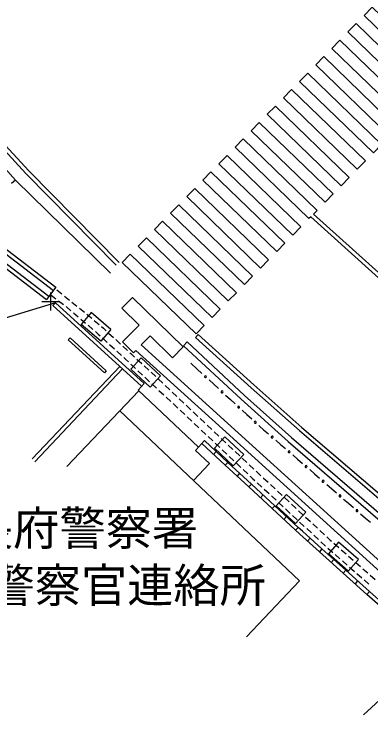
# Model space of a CAD drawing. Units: millimetres, scale not verified. Extents: x 40000 to 680000, y 20000 to 380000.
# Drawn here: x 180416 to 194316, y 275766 to 303062 of the extents above; entities that cross this region are included whole.
import ezdxf
from ezdxf.enums import TextEntityAlignment as Align

# ---------------------------------------------------------------- set-up
doc = ezdxf.new("R2010")
doc.units = ezdxf.units.MM
doc.header["$LTSCALE"] = 1000
doc.linetypes.add('DASHED', pattern=[7.5, 6, -1.5])
doc.layers.add('M-BGD', color=7, linetype='Continuous', lineweight=25)
doc.layers.add('M-STR-STRC', color=7, linetype='Continuous', lineweight=25)
doc.layers.add('M-BMK-ROW', color=30, linetype='Continuous')
doc.styles.add('ＭＳ ゴシック', font='')
doc.styles.get('ＭＳ ゴシック').set_extended_font_data('MS Gothic')

# ---------------------------------------------------------------- blocks, each defined once
blk = doc.blocks.new('plus')
at = {"color": 0, "linetype": 'Continuous', "lineweight": -2}
for p, q in [((0, -1.25), (0, 1.25)), ((-1.25, 0), (1.25, 0))]:
    blk.add_line(p, q, dxfattribs=at)

msp = doc.modelspace()

# ---------------------------------------------------------------- linework, layer by layer
at = {"layer": 'M-BGD'}
for p, q in [((180469, 296597), (178556, 298731)), ((180469, 296597), (180320, 296463)), ((184168, 292974), (180469, 296597)), ((179617, 294279), (182041, 292420)), ((179252, 293803), (181676, 291944)), ((182041, 292420), (181676, 291944)), ((181848, 292124), (182046, 291973)), ((182086, 292317), (182281, 292160)), ((182378, 292081), (182572, 291924)), ((182036, 291818), (175911, 289942)), ((182036, 291818), (181934, 291707)), ((185485, 288676), (182036, 291818)), ((182146, 291897), (182344, 291745)), ((182669, 291845), (182864, 291688)), ((185029, 292027), (184616, 291605)), ((185029, 292027), (187001, 290097)), ((185384, 288565), (181934, 291707)), ((182444, 291669), (182475, 291645)), ((182475, 291645), (182635, 291508)), ((182961, 291609), (183155, 291452)), ((184616, 291605), (185286, 290949)), ((182730, 291427), (182920, 291264)), ((183415, 291433), (183025, 290977)), ((183253, 291373), (183281, 291350)), ((183281, 291350), (183443, 291212)), ((184184, 290775), (183415, 291433)), ((183015, 291183), (183205, 291021)), ((183795, 290319), (183025, 290977)), ((183538, 291131), (183728, 290968)), ((183300, 290939), (183490, 290777)), ((184184, 290775), (183795, 290319)), ((183823, 290887), (183898, 290823)), ((183898, 290823), (184009, 290720)), ((184637, 290290), (185286, 290949)), ((182597, 290448), (182530, 290374)), ((184002, 289168), (182597, 290448)), ((183585, 290696), (183699, 290598)), ((183699, 290598), (183772, 290530)), ((183864, 290446), (184048, 290276)), ((184101, 290635), (184285, 290466)), ((185713, 290532), (185366, 290179)), ((186588, 289675), (185713, 290532)), ((183934, 289094), (182530, 290374)), ((184140, 290192), (184324, 290022)), ((184377, 290381), (184561, 290212)), ((184637, 290290), (185063, 289871)), ((188732, 287127), (185366, 290179)), ((187020, 290146), (187156, 290293)), ((184416, 289937), (184600, 289768)), ((184653, 290127), (184837, 289958)), ((185063, 289871), (185155, 289965)), ((188530, 286904), (185155, 289965)), ((187001, 290097), (186588, 289675)), ((184692, 289683), (184757, 289623)), ((184757, 289623), (184875, 289513)), ((184929, 289873), (184960, 289844)), ((184960, 289844), (185112, 289703)), ((185370, 289670), (184963, 289229)), ((185204, 289619), (185388, 289449)), ((186123, 288976), (185370, 289670)), ((181122, 285734), (184532, 289341)), ((184966, 289428), (185148, 289257)), ((185480, 289365), (185664, 289195)), ((187295, 289464), (187548, 289232)), ((187295, 289464), (187548, 289232)), ((181231, 285630), (184643, 289240)), ((184002, 289168), (183934, 289094)), ((185716, 288535), (184963, 289229)), ((185240, 289171), (185422, 289000)), ((185756, 289110), (185940, 288941)), ((187548, 289232), (187733, 289064)), ((185513, 288915), (185696, 288744)), ((186123, 288976), (185716, 288535)), ((186031, 288856), (186213, 288684)), ((188010, 288811), (188194, 288642)), ((185485, 288676), (185249, 288417)), ((185787, 288659), (185970, 288488)), ((186303, 288598), (186485, 288426)), ((188194, 288642), (188379, 288473)), ((185275, 288393), (182475, 285438)), ((187595, 286191), (185249, 288417)), ((186061, 288403), (186244, 288232)), ((186576, 288340), (186757, 288168)), ((186335, 288146), (186517, 287976)), ((186848, 288082), (187029, 287910)), ((188656, 288220), (188840, 288052)), ((188840, 288052), (189025, 287883)), ((186609, 287890), (186791, 287719)), ((187120, 287824), (187302, 287652)), ((191534, 280988), (184539, 287616)), ((186882, 287634), (187065, 287463)), ((187392, 287566), (187574, 287394)), ((189302, 287630), (189486, 287461)), ((189486, 287461), (189671, 287293)), ((187156, 287377), (187338, 287206)), ((187664, 287308), (187846, 287136)), ((187429, 287120), (187611, 286949)), ((187937, 287050), (188118, 286878)), ((196606, 279573), (188530, 286904)), ((196802, 279801), (188732, 287127)), ((189947, 287040), (189974, 287015)), ((189974, 287015), (190136, 286875)), ((187702, 286863), (187884, 286692)), ((187975, 286607), (188157, 286435)), ((188209, 286792), (188390, 286621)), ((190136, 286875), (190325, 286711)), ((187833, 286448), (187481, 286068)), ((188644, 285492), (187731, 286337)), ((188746, 285603), (187833, 286448)), ((188630, 286600), (188220, 286162)), ((188249, 286350), (188431, 286178)), ((188481, 286535), (188528, 286490)), ((188528, 286490), (188663, 286363)), ((189366, 285912), (188630, 286600)), ((190608, 286466), (190797, 286302)), ((188025, 285553), (187481, 286068)), ((188956, 285474), (188220, 286162)), ((188522, 286093), (188704, 285921)), ((188755, 286278), (188937, 286107)), ((190797, 286302), (190986, 286138)), ((188290, 286025), (188188, 285915)), ((188795, 285836), (188977, 285664)), ((189366, 285912), (188956, 285474)), ((189029, 286022), (189211, 285851)), ((191269, 285893), (191458, 285729)), ((188025, 285553), (187406, 284899)), ((188746, 285603), (188644, 285492)), ((189659, 284758), (188746, 285603)), ((189068, 285579), (189250, 285407)), ((189303, 285766), (189485, 285595)), ((191458, 285729), (191647, 285565)), ((189557, 284647), (188644, 285492)), ((189341, 285322), (189523, 285150)), ((189576, 285510), (189759, 285339)), ((189850, 285254), (190033, 285083)), ((191930, 285319), (192119, 285156)), ((189202, 285180), (189101, 285070)), ((189614, 285065), (189718, 284967)), ((189718, 284967), (189797, 284894)), ((190124, 284998), (190307, 284827)), ((192119, 285156), (192308, 284992)), ((189659, 284758), (189557, 284647)), ((190572, 283913), (189659, 284758)), ((189888, 284809), (190071, 284639)), ((190398, 284742), (190581, 284571)), ((192591, 284746), (192780, 284582)), ((190470, 283802), (189557, 284647)), ((190163, 284554), (190346, 284384)), ((190672, 284485), (190855, 284315)), ((192780, 284582), (192969, 284419)), ((190115, 284335), (190013, 284225)), ((190438, 284298), (190621, 284128)), ((191026, 284355), (190619, 283914)), ((190946, 284229), (191130, 284060)), ((191781, 283659), (191026, 284355)), ((193252, 284173), (193441, 284009)), ((190572, 283913), (190470, 283802)), ((191485, 283068), (190572, 283913)), ((191374, 283218), (190619, 283914)), ((190713, 284043), (190896, 283873)), ((191222, 283975), (191405, 283805)), ((193441, 284009), (193630, 283845)), ((191543, 282809), (190470, 283802)), ((190987, 283788), (191171, 283618)), ((191781, 283659), (191374, 283218)), ((191497, 283720), (191680, 283550)), ((191028, 283490), (190926, 283380)), ((191262, 283533), (191445, 283363)), ((191772, 283466), (191956, 283296)), ((193913, 283600), (194102, 283436)), ((194102, 283436), (194291, 283272)), ((191485, 283068), (191383, 282957)), ((191644, 282920), (191485, 283068)), ((191537, 283278), (191720, 283108)), ((192047, 283211), (192231, 283041)), ((192308, 282123), (191543, 282809)), ((192408, 282235), (191644, 282920)), ((191812, 283023), (191995, 282853)), ((192323, 282956), (192506, 282786)), ((191945, 282650), (191845, 282538)), ((192087, 282767), (192270, 282597)), ((192361, 282512), (192533, 282353)), ((192598, 282702), (192733, 282576)), ((192733, 282576), (192783, 282533)), ((192533, 282353), (192545, 282343)), ((192639, 282260), (192827, 282095)), ((193054, 282494), (192658, 282044)), ((192876, 282451), (193064, 282286)), ((193825, 281817), (193054, 282494)), ((192408, 282235), (192308, 282123)), ((193234, 281292), (192308, 282123)), ((193334, 281404), (192408, 282235)), ((193429, 281366), (192658, 282044)), ((192921, 282013), (193108, 281848)), ((193158, 282203), (193346, 282038)), ((192871, 281819), (192771, 281708)), ((193202, 281765), (193390, 281600)), ((193825, 281817), (193429, 281366)), ((193440, 281956), (193628, 281791)), ((193722, 281708), (193909, 281543)), ((193484, 281518), (193672, 281353)), ((194003, 281461), (194191, 281296)), ((193334, 281404), (193234, 281292)), ((194160, 280462), (193234, 281292)), ((194260, 280574), (193334, 281404)), ((193766, 281270), (193954, 281105)), ((194285, 281213), (194473, 281048)), ((191534, 280988), (189471, 278810)), ((193797, 280989), (193697, 280877)), ((194047, 281023), (194235, 280858)), ((194260, 280574), (194160, 280462)), ((195086, 279632), (194160, 280462)), ((195187, 279743), (194260, 280574)), ((194031, 275766), (196214, 277824))]:
    msp.add_line(p, q, dxfattribs=at)
at = {"layer": 'M-BGD', "linetype": 'DASHED'}
for p, q in [((179526, 294160), (181950, 292301)), ((181768, 292063), (179343, 293922))]:
    msp.add_line(p, q, dxfattribs=at)
at = {"layer": 'M-BGD'}
for points in [[(187156, 290293), (189393, 288206), (191223, 286569), (194809, 283485), (199152, 279856), (200947, 278387)], [(187020, 290146), (189258, 288059), (191091, 286419), (194680, 283332), (199024, 279702), (200821, 278233)]]:
    msp.add_lwpolyline(points, dxfattribs=at)
for centre, start, end in [((187871, 288937), 2.3004, 182.3004), ((187871, 288937), 182.3004, 2.3004), ((188517, 288347), 2.3004, 182.3004), ((188517, 288347), 182.3004, 2.3004), ((189163, 287757), 2.3004, 182.3004), ((189163, 287757), 182.3004, 2.3004), ((189809, 287166), 2.3004, 182.3004), ((189809, 287166), 182.3004, 2.3004), ((190466, 286589), 2.3004, 182.3004), ((190466, 286589), 182.3004, 2.3004), ((191127, 286015), 2.3004, 182.3004), ((191127, 286015), 182.3004, 2.3004), ((191788, 285442), 2.3004, 182.3004), ((191788, 285442), 182.3004, 2.3004), ((192450, 284869), 2.3004, 182.3004), ((192450, 284869), 182.3004, 2.3004), ((193111, 284296), 2.3004, 182.3004), ((193111, 284296), 182.3004, 2.3004), ((193772, 283723), 2.3004, 182.3004), ((193772, 283723), 182.3004, 2.3004)]:
    msp.add_arc(centre, 37.5, start, end, dxfattribs=at)
at = {"layer": 'M-STR-STRC'}
for p, q in [((178452, 299485), (180882, 296855)), ((180991, 296958), (178561, 299588)), ((180882, 296855), (184398, 293280)), ((184505, 293386), (180991, 296958)), ((191972, 295167), (191900, 295094)), ((187485, 290469), (187586, 290581))]:
    msp.add_line(p, q, dxfattribs=at)
for points in [[(196923, 300225), (194047, 303005), (194362, 303327), (197238, 300546)], [(196296, 299583), (193419, 302364), (193734, 302686), (196610, 299905)], [(195668, 298942), (192792, 301723), (193106, 302044), (195982, 299264)], [(195040, 298301), (192164, 301081), (192479, 301403), (195355, 298622)], [(194412, 297660), (191536, 300440), (191851, 300762), (194727, 297981)], [(193784, 297018), (190908, 299799), (191223, 300120), (194099, 297340)], [(193156, 296377), (190280, 299158), (190595, 299479), (193471, 296699)], [(192528, 295736), (189652, 298516), (189967, 298838), (192843, 296057)], [(191272, 294453), (188396, 297234), (188711, 297555), (191587, 294775)], [(190645, 293812), (187769, 296592), (188083, 296914), (190959, 294133)], [(190017, 293171), (187141, 295951), (187455, 296273), (190332, 293492)], [(189389, 292529), (186513, 295310), (186828, 295631), (189704, 292851)], [(188761, 291888), (185885, 294669), (186200, 294990), (189076, 292210)], [(188133, 291247), (185257, 294027), (185572, 294349), (188448, 291568)], [(187505, 290605), (184629, 293386), (184944, 293708), (187820, 290927)]]:
    msp.add_lwpolyline(points, close=True, dxfattribs=at)
for points in [[(191900, 295094), (189024, 297875), (189339, 298197), (192215, 295416), (192077, 295274)], [(191972, 295167), (195143, 292307), (198779, 289190), (201371, 287009)], [(192077, 295274), (195242, 292420), (198876, 289304), (201465, 287125), (203882, 285234), (206541, 283196), (209007, 281328), (211013, 279842), (212854, 278543), (215159, 276926), (215661, 276585)], [(187485, 290469), (189654, 288505), (191531, 286842), (195079, 283812), (199967, 279869), (201379, 278777)], [(187586, 290581), (189754, 288616), (191630, 286955), (195175, 283927), (197326, 282192)]]:
    msp.add_lwpolyline(points, dxfattribs=at)

# ---------------------------------------------------------------- block references
at = {"layer": 'M-BMK-ROW', "xscale": 280, "yscale": 280}
msp.add_blockref('plus', (181849, 291870), dxfattribs=at)

# ---------------------------------------------------------------- texts
at = {"layer": 'M-BGD', "style": 'ＭＳ ゴシック'}
for s, p in [('長府警察署', (183084, 281983)), ('前田警察官連絡所', (183022, 279759))]:
    msp.add_text(s, height=1320, dxfattribs=at).set_placement(p, align=Align.BOTTOM_CENTER)

doc.saveas('drawing.dxf')
